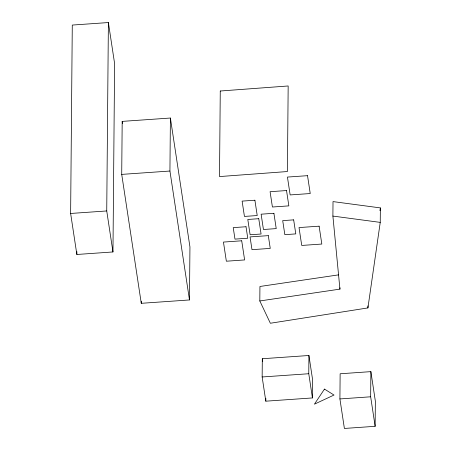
<?xml version="1.0" encoding="UTF-8"?>
<svg xmlns="http://www.w3.org/2000/svg" width="451" height="451" viewBox="0 0 451 451"><rect width="100%" height="100%" fill="white"/><g stroke="black" fill="none" stroke-linecap="round" stroke-linejoin="round"><path stroke-width="0.68" d="M70.632 213.464L72.278 25.064L108.387 22.55L114.605 63.557L112.964 251.962L76.856 254.477L70.632 213.464L106.74 210.955L112.964 251.962M76.856 254.477L76.879 251.664M106.74 210.955L108.387 22.55M121.719 174.39L122.182 121.387L170.393 118.032L189.944 246.951L189.482 299.954L141.27 303.309L121.719 174.39L169.931 171.036L189.482 299.954M141.27 303.309L141.293 301.217M169.931 171.036L170.393 118.032M259.81 300.964L339.93 289.125L332.894 216.074L333.018 201.597L380.368 207.905L380.238 222.382L367.915 307.92L270.358 323.249L259.81 300.964L259.934 286.481L338.667 274.851M262.149 376.974L262.307 358.737L308.929 355.495L312.599 379.697L312.442 397.94L265.819 401.181L262.149 376.974L308.766 373.732L312.442 397.94M265.819 401.181L265.842 398.374M308.766 373.732L308.929 355.495M339.93 289.125L339.947 287.744M339.913 398.938L340.133 373.772L370.88 371.635L375.356 401.148L375.136 426.313L344.389 428.45L339.913 398.938L370.66 396.795L375.136 426.313M367.915 307.92L367.931 305.851M370.66 396.795L370.88 371.635M379.962 210.685L380.368 207.905M332.894 216.074L380.238 222.382M262.307 358.737L262.724 361.505M122.182 121.387L122.497 123.467M220.263 91.012L219.513 176.572L287.417 171.538L288.166 85.972L220.263 91.012M324.472 389.095L314.42 404.169L334.022 395.042L324.472 389.095M307.526 175.67L287.439 177.068L290.145 194.933L310.237 193.541L307.526 175.67M286.526 190.553L270.087 191.698L272.41 207.015L288.849 205.87L286.526 190.553M254.9 200.221L242.114 201.112L244.436 216.429L257.222 215.539L254.9 200.221M273.904 213.295L261.118 214.186L263.44 229.503L276.226 228.612L273.904 213.295M258.756 218.696L247.796 219.462L250.119 234.779L261.078 234.013L258.756 218.696M293.663 219.862L282.704 220.624L284.835 234.667L295.788 233.9L293.663 219.862M246.015 226.74L233.229 227.631L234.971 239.12L247.757 238.229L246.015 226.74M319.111 226.176L299.024 227.575L301.73 245.445L321.822 244.047L319.111 226.176M268.311 235.636L250.051 236.91L251.985 249.674L270.25 248.405L268.311 235.636M241.713 240.795L223.454 242.069L226.357 261.214L244.617 259.939L241.713 240.795"/></g></svg>
